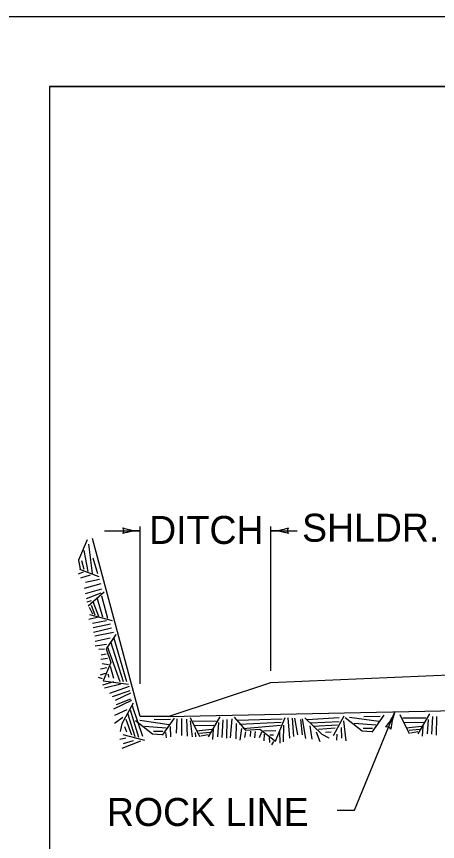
# Model space of a CAD drawing. Extents: x 997.6 to 1036.6, y 998.9 to 1022.5.
# Drawn here: x 1006.76 to 1009.77, y 1016.1 to 1022 of the extents above; entities that cross this region are included whole.
import ezdxf

# ---------------------------------------------------------------- set-up
doc = ezdxf.new("R2010")
doc.units = 0
for name, color, linetype in [('1', 7, 'Continuous'), ('10', 7, 'Continuous'), ('11', 7, 'Continuous'), ('14', 7, 'Continuous')]:
    doc.layers.add(name, color=color, linetype=linetype)

msp = doc.modelspace()

# ---------------------------------------------------------------- linework, layer by layer
at = {"layer": '1'}
for p, q in [((1007.3934, 1018.3249), (1007.6486, 1018.3249)), ((1007.6486, 1017.231), (1007.6486, 1018.3553)), ((1008.5822, 1017.3249), (1008.5822, 1018.3553)), ((1008.5822, 1018.3249), (1008.7691, 1018.3249)), ((1007.6486, 1016.9971), (1007.3077, 1018.2692)), ((1008.5822, 1017.2416), (1009.9822, 1017.2999)), ((1007.8486, 1016.9971), (1008.5822, 1017.2416)), ((1007.8486, 1016.9971), (1011.1822, 1017.0665)), ((1009.1795, 1016.3283), (1009.4682, 1017.0308)), ((1007.8486, 1016.9971), (1007.6486, 1016.9971)), ((1009.0545, 1016.3283), (1009.1795, 1016.3283))]:
    msp.add_line(p, q, dxfattribs=at)
for points in [[(1007.2686, 1018.2591), (1007.2083, 1018.1153)], [(1007.2796, 1018.2287), (1007.3039, 1018.0194)], [(1007.2458, 1018.1848), (1007.2746, 1018.0339)], [(1007.2083, 1018.1153), (1007.2196, 1018.0501)], [(1007.2277, 1018.1131), (1007.2448, 1018.0496)], [(1007.3094, 1018.1318), (1007.3418, 1018.0185)], [(1007.2405, 1018.0297), (1007.2054, 1018.0145)], [(1007.3549, 1017.9953), (1007.2164, 1018.0473)], [(1007.2911, 1018.0071), (1007.2204, 1017.9858)], [(1007.3564, 1017.9771), (1007.257, 1017.9551)], [(1007.3663, 1017.9448), (1007.2488, 1017.9131)], [(1007.371, 1017.9088), (1007.2546, 1017.8733)], [(1007.3672, 1017.8803), (1007.261, 1017.8378)], [(1007.39, 1017.8873), (1007.2766, 1017.7864)], [(1007.3715, 1017.8589), (1007.4133, 1017.7008)], [(1007.2969, 1017.8238), (1007.2663, 1017.8144)], [(1007.3087, 1017.8189), (1007.349, 1017.7143)], [(1007.3416, 1017.8413), (1007.3795, 1017.7093)], [(1007.2831, 1017.7798), (1007.3065, 1017.7307)], [(1007.2978, 1017.7928), (1007.325, 1017.7239)], [(1007.3513, 1017.7068), (1007.2805, 1017.6915)], [(1007.4501, 1017.6824), (1007.289, 1017.7253)], [(1007.4068, 1017.6818), (1007.3063, 1017.662)], [(1007.4349, 1017.6573), (1007.311, 1017.6322)], [(1007.4438, 1017.6283), (1007.3135, 1017.5973)], [(1007.4573, 1017.5973), (1007.3228, 1017.5729)], [(1007.4739, 1017.5837), (1007.4051, 1017.4814), (1007.4373, 1017.3827), (1007.3824, 1017.2535), (1007.5651, 1017.2297)], [(1007.4589, 1017.5581), (1007.551, 1017.2483)], [(1007.4083, 1017.5116), (1007.326, 1017.5011)], [(1007.4343, 1017.5568), (1007.3272, 1017.5327)], [(1007.4118, 1017.5), (1007.5031, 1017.2483)], [(1007.4349, 1017.5343), (1007.5258, 1017.2489)], [(1007.3935, 1017.478), (1007.3525, 1017.4757)], [(1007.406, 1017.4443), (1007.3687, 1017.4369)], [(1007.4134, 1017.413), (1007.3676, 1017.4053)], [(1007.4108, 1017.3453), (1007.3639, 1017.3354)], [(1007.421, 1017.3675), (1007.3773, 1017.373)], [(1007.4328, 1017.3564), (1007.4584, 1017.2722)], [(1007.3785, 1017.2667), (1007.3509, 1017.2753)], [(1007.3984, 1017.3041), (1007.3624, 1017.293)], [(1007.4173, 1017.3035), (1007.4248, 1017.2789)], [(1007.4582, 1017.2453), (1007.378, 1017.2208)], [(1007.5089, 1017.2292), (1007.3925, 1017.2001)], [(1007.5683, 1017.2118), (1007.4287, 1017.1632)], [(1007.5738, 1017.1803), (1007.4488, 1017.1381)], [(1007.5783, 1017.1651), (1007.4689, 1017.1131)], [(1007.5863, 1017.1113), (1007.4567, 1017.0509)], [(1007.5793, 1017.1215), (1007.4767, 1017.0819)], [(1007.598, 1017.0939), (1007.5178, 1016.9464), (1007.5055, 1016.8907)], [(1007.5526, 1017.0448), (1007.4642, 1017.0053)], [(1007.5753, 1017.0453), (1007.6365, 1016.8511)], [(1007.5911, 1017.0752), (1007.6635, 1016.8573)], [(1007.5232, 1016.9898), (1007.4633, 1016.9468)], [(1007.5458, 1016.9779), (1007.5856, 1016.8671)], [(1007.5574, 1017.0212), (1007.6101, 1016.8557)], [(1007.6137, 1016.9692), (1007.7371, 1016.8739)], [(1007.6459, 1016.9721), (1007.8543, 1016.9417)], [(1007.7471, 1016.9759), (1007.8649, 1016.978)], [(1007.8908, 1016.9848), (1007.8048, 1016.8643)], [(1007.9088, 1016.9815), (1007.9043, 1016.8798)], [(1007.9424, 1016.9828), (1007.943, 1016.8611)], [(1007.9786, 1016.9781), (1007.9828, 1016.8564)], [(1008.0042, 1016.9908), (1008.0725, 1016.8553)], [(1008.2175, 1016.9963), (1008.1346, 1016.8515)], [(1008.2378, 1016.9751), (1008.2304, 1016.8488)], [(1008.2682, 1016.9762), (1008.2647, 1016.8423)], [(1008.3018, 1016.9813), (1008.2906, 1016.8451)], [(1008.3193, 1016.9938), (1008.4002, 1016.9009), (1008.5039, 1016.9067), (1008.6146, 1016.8205), (1008.6847, 1016.9907)], [(1008.34, 1016.9727), (1008.6631, 1016.9819)], [(1008.7027, 1016.9892), (1008.7138, 1016.8418)], [(1008.7348, 1016.9865), (1008.7432, 1016.8548)], [(1008.7506, 1016.987), (1008.7727, 1016.8678)], [(1008.7928, 1016.9766), (1008.8048, 1016.8673)], [(1008.8046, 1016.9808), (1008.8296, 1016.84)], [(1008.8245, 1016.9876), (1008.9463, 1016.8722), (1008.9969, 1016.8458)], [(1008.8407, 1016.9761), (1009.0699, 1016.9901)], [(1009.1033, 1016.9993), (1009.0263, 1016.8588)], [(1009.1115, 1016.9909), (1009.2349, 1016.8957)], [(1009.1438, 1016.9938), (1009.3522, 1016.9634)], [(1009.2449, 1016.9977), (1009.3628, 1016.9998)], [(1009.3887, 1017.0065), (1009.3027, 1016.886)], [(1009.502, 1017.0125), (1009.5703, 1016.8771)], [(1009.5246, 1016.9874), (1009.6882, 1016.9872)], [(1009.7153, 1017.018), (1009.6324, 1016.8733)], [(1009.7049, 1016.9758), (1009.6982, 1016.8738)], [(1009.7357, 1016.9968), (1009.7283, 1016.8706)], [(1009.766, 1016.9979), (1009.7625, 1016.8641)], [(1007.5368, 1016.9252), (1007.5501, 1016.8874)], [(1007.6795, 1016.9283), (1007.8329, 1016.917)], [(1007.8629, 1016.9261), (1007.8653, 1016.8523)], [(1008.005, 1016.9669), (1008.0187, 1016.8535)], [(1008.0268, 1016.9657), (1008.1903, 1016.9654)], [(1008.0361, 1016.9323), (1008.1735, 1016.9348)], [(1008.2071, 1016.954), (1008.2003, 1016.8521)], [(1008.3348, 1016.9486), (1008.3307, 1016.8388)], [(1008.3568, 1016.9434), (1008.6559, 1016.9578)], [(1008.372, 1016.9118), (1008.3608, 1016.8296)], [(1008.384, 1016.9123), (1008.6507, 1016.9357)], [(1008.6708, 1016.9363), (1008.6688, 1016.8163)], [(1008.8603, 1016.931), (1008.8755, 1016.8355)], [(1008.8654, 1016.9531), (1009.0688, 1016.9623)], [(1008.8842, 1016.9298), (1009.0577, 1016.938)], [(1008.923, 1016.9073), (1009.0403, 1016.9173)], [(1009.0843, 1016.9188), (1009.0871, 1016.8428)], [(1009.1006, 1016.9673), (1009.1176, 1016.8243)], [(1009.1773, 1016.95), (1009.3308, 1016.9388)], [(1009.242, 1016.9138), (1009.3078, 1016.9141)], [(1009.5339, 1016.954), (1009.6713, 1016.9566)], [(1009.5472, 1016.9164), (1009.6587, 1016.9284)], [(1009.6664, 1016.9287), (1009.663, 1016.8563)], [(1007.6812, 1016.8273), (1007.5253, 1016.8657)], [(1007.7371, 1016.8739), (1007.803, 1016.8682)], [(1007.7442, 1016.8921), (1007.8099, 1016.8923)], [(1007.8282, 1016.883), (1007.8338, 1016.8453)], [(1008.0416, 1016.8846), (1008.0428, 1016.8525)], [(1008.0493, 1016.8947), (1008.1608, 1016.9067)], [(1008.0718, 1016.8775), (1008.1453, 1016.886)], [(1008.0804, 1016.8598), (1008.1339, 1016.8698)], [(1008.1686, 1016.9069), (1008.1652, 1016.8345)], [(1008.4007, 1016.889), (1008.3923, 1016.8486)], [(1008.4364, 1016.8923), (1008.4338, 1016.8543)], [(1008.4685, 1016.8913), (1008.4642, 1016.8451)], [(1008.5144, 1016.887), (1008.4979, 1016.8463)], [(1008.5282, 1016.8957), (1008.6161, 1016.8987)], [(1008.5333, 1016.8715), (1008.5308, 1016.8236)], [(1008.5753, 1016.8669), (1008.6009, 1016.8678)], [(1008.6422, 1016.8913), (1008.645, 1016.8078)], [(1008.9057, 1016.8887), (1008.9319, 1016.8196)], [(1008.9717, 1016.8849), (1009.0116, 1016.8882)], [(1009.0539, 1016.8718), (1009.0513, 1016.828)], [(1009.2349, 1016.8957), (1009.3008, 1016.8899)], [(1009.5696, 1016.8993), (1009.6432, 1016.9078)], [(1009.5783, 1016.8816), (1009.6318, 1016.8916)], [(1007.5451, 1016.8422), (1007.5023, 1016.8336)], [(1007.6493, 1016.8217), (1007.5157, 1016.7685)], [(1007.5985, 1016.825), (1007.5258, 1016.8028)], [(1008.5699, 1016.8488), (1008.5713, 1016.8112)], [(1008.6009, 1016.82), (1008.5855, 1016.7955)]]:
    msp.add_lwpolyline(points, dxfattribs=at)
for centre, radius, start, end in [((1007.4999, 1018.325), 0.0313, 318.7746, 40.89129), ((1007.6486, 1017.934), 0.3909, 90, 108.66878), ((1007.6486, 1018.7159), 0.3909, 251.34716, 269.99389), ((1007.6486, 1017.934), 0.3909, 89.98778, 90), ((1008.5822, 1018.7159), 0.3909, 269.98778, 270), ((1008.5822, 1018.7159), 0.3909, 270, 288.66878), ((1008.5822, 1017.934), 0.3909, 71.34716, 89.99389), ((1008.7308, 1018.3249), 0.0313, 138.7746, 220.89129), ((1009.1066, 1017.1794), 0.3909, 319.01113, 337.65786), ((1009.8298, 1016.8823), 0.3909, 157.66397, 176.33276), ((1009.8298, 1016.8823), 0.3909, 157.65175, 157.66397), ((1009.4116, 1016.8933), 0.0313, 26.43857, 108.55526)]:
    msp.add_arc(centre, radius, start, end, dxfattribs=at)
at = {"layer": '10'}
for q in [(1035.5, 1021.5), (1007, 1000.5)]:
    msp.add_line((1007, 1021.5), q, dxfattribs=at)
at = {"layer": '11'}
msp.add_lwpolyline([(1007, 1000.5), (1035.5, 1000.5), (1035.5, 1021.5), (1007, 1021.5)], close=True, dxfattribs=at)
at = {"layer": '14'}
msp.add_line((1000, 1022), (1036, 1022), dxfattribs=at)

# ---------------------------------------------------------------- texts
at = {"layer": '1'}
for s, p in [('SHLDR.', (1008.8047, 1018.2468)), ('DITCH', (1007.7121, 1018.2309)), ('ROCK LINE', (1007.4103, 1016.2155))]:
    msp.add_text(s, height=0.2, dxfattribs=at).set_placement(p)

doc.saveas('drawing.dxf')
